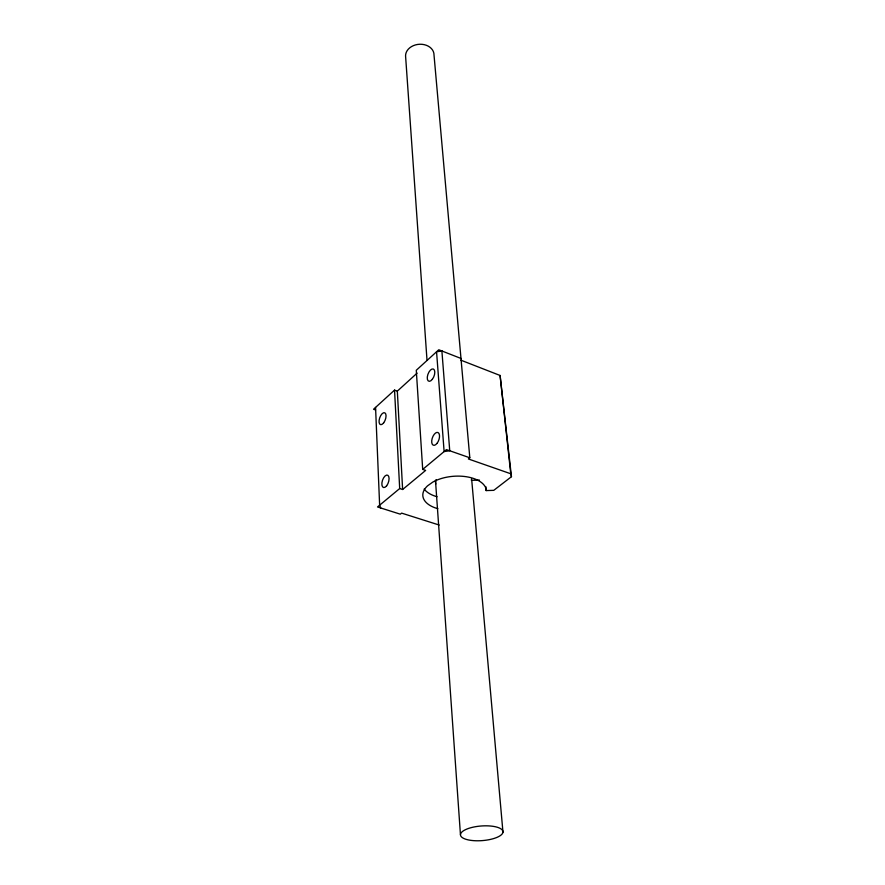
<?xml version="1.0" encoding="UTF-8"?>
<svg xmlns="http://www.w3.org/2000/svg" width="885" height="885" viewBox="0 0 885 885"><rect width="100%" height="100%" fill="white"/><g stroke="black" fill="none" stroke-linecap="round" stroke-linejoin="round"><path stroke-width="1.33" d="M471.539 478.962L471.395 480.345L479.482 480.09M417.112 373.138L397.332 391.126L394.544 390.108L373.547 409.257L375.572 409.976M439.203 525.037L401.613 513.123L400.308 514.174L377.508 506.961L399.688 488.542L402.62 489.505L425.652 470.4L422.698 469.404L446.46 449.613L469.813 457.777L434.015 55.025A14.248 11.074 -4.7 0 0 419.855 44.25A14.248 11.074 -4.7 0 0 405.562 55.843L427.024 360.438M469.813 457.777L468.364 458.961L510.756 473.763L511.453 476.694L493.764 490.345L486.175 490.578L485.832 488.055A31.904 17.014 -4.5 0 0 464.227 476.451A31.904 17.014 -4.5 0 0 432.809 482.082L427.499 485.876A31.904 17.014 -4.5 0 0 437.876 508.698M460.897 360.184L500.091 375.472L511.453 476.694M460.997 358.447L438.772 349.763L416.282 370.273L422.698 469.404M380.694 507.968L379.632 505.202L375.561 407.421M500.091 375.472L510.756 473.763M485.788 486.573L486.175 490.578M471.727 480.079L502.968 832.221A21.34 7.334 -4.4 0 1 470.156 840.252A21.34 7.334 -4.4 0 1 472.026 827.42A21.34 7.334 -4.4 0 1 502.968 832.221M435.475 480.345L460.443 834.544M397.332 391.126L402.62 489.505M394.544 390.108L399.688 488.542M435.818 484.029A18.131 9.79 -4.5 0 1 436.216 479.758M437.035 496.739A31.716 17.125 -4.5 0 1 424.169 489.051M441.892 350.98L436.559 351.776L444.115 451.56L449.735 450.753L441.892 350.98M437.035 443.352A6.759 3.407 -70.6 0 0 438.075 432.566A6.759 3.407 -70.6 0 0 431.747 440.619A6.759 3.407 -70.6 0 0 437.035 443.352M386.656 485.788A6.516 3.153 -71.8 0 0 387.84 475.278A6.516 3.153 -71.8 0 0 381.911 482.867A6.516 3.153 -71.8 0 0 386.656 485.788M383.692 422.809A6.295 2.965 -70.4 0 0 384.842 412.819A6.295 2.965 -70.4 0 0 379.112 420.397A6.295 2.965 -70.4 0 0 383.692 422.809M432.378 379.267A6.527 3.197 -69.3 0 0 433.418 369.045A6.527 3.197 -69.3 0 0 427.3 377.065A6.527 3.197 -69.3 0 0 432.378 379.267"/></g></svg>
